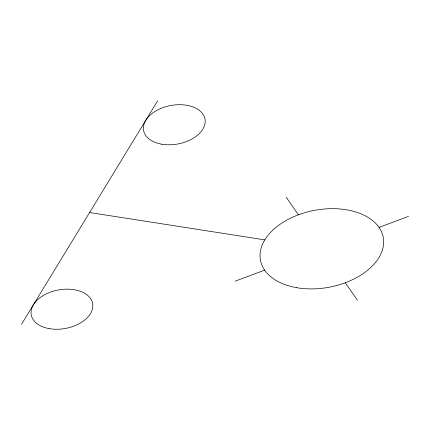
<?xml version="1.0" encoding="UTF-8"?>
<svg xmlns="http://www.w3.org/2000/svg" width="430" height="430" viewBox="0 0 430 430"><rect width="100%" height="100%" fill="white"/><g stroke="black" fill="none" stroke-linecap="round" stroke-linejoin="round"><path stroke-width="0.64" d="M21.5 324.317L157.692 100.733M235.194 281.161L264.654 270.153M379.034 227.411L408.5 216.403M89.596 212.522L264.799 239.875M286.262 197.322L298.361 214.817M345.328 282.746L357.427 300.248M296.662 287.686A62.457 39.135 -10.5 0 0 383.334 237.849A62.457 39.135 -10.5 0 0 285.541 220.816A62.457 39.135 -10.5 0 0 296.662 287.686M161.707 144.2A31.229 19.565 -10.5 0 0 205.04 119.282A31.229 19.565 -10.5 0 0 156.144 110.763A31.229 19.565 -10.5 0 0 161.707 144.2M49.348 328.654A31.229 19.565 -10.5 0 0 92.681 303.736A31.229 19.565 -10.5 0 0 43.785 295.222A31.229 19.565 -10.5 0 0 49.348 328.654"/></g></svg>
